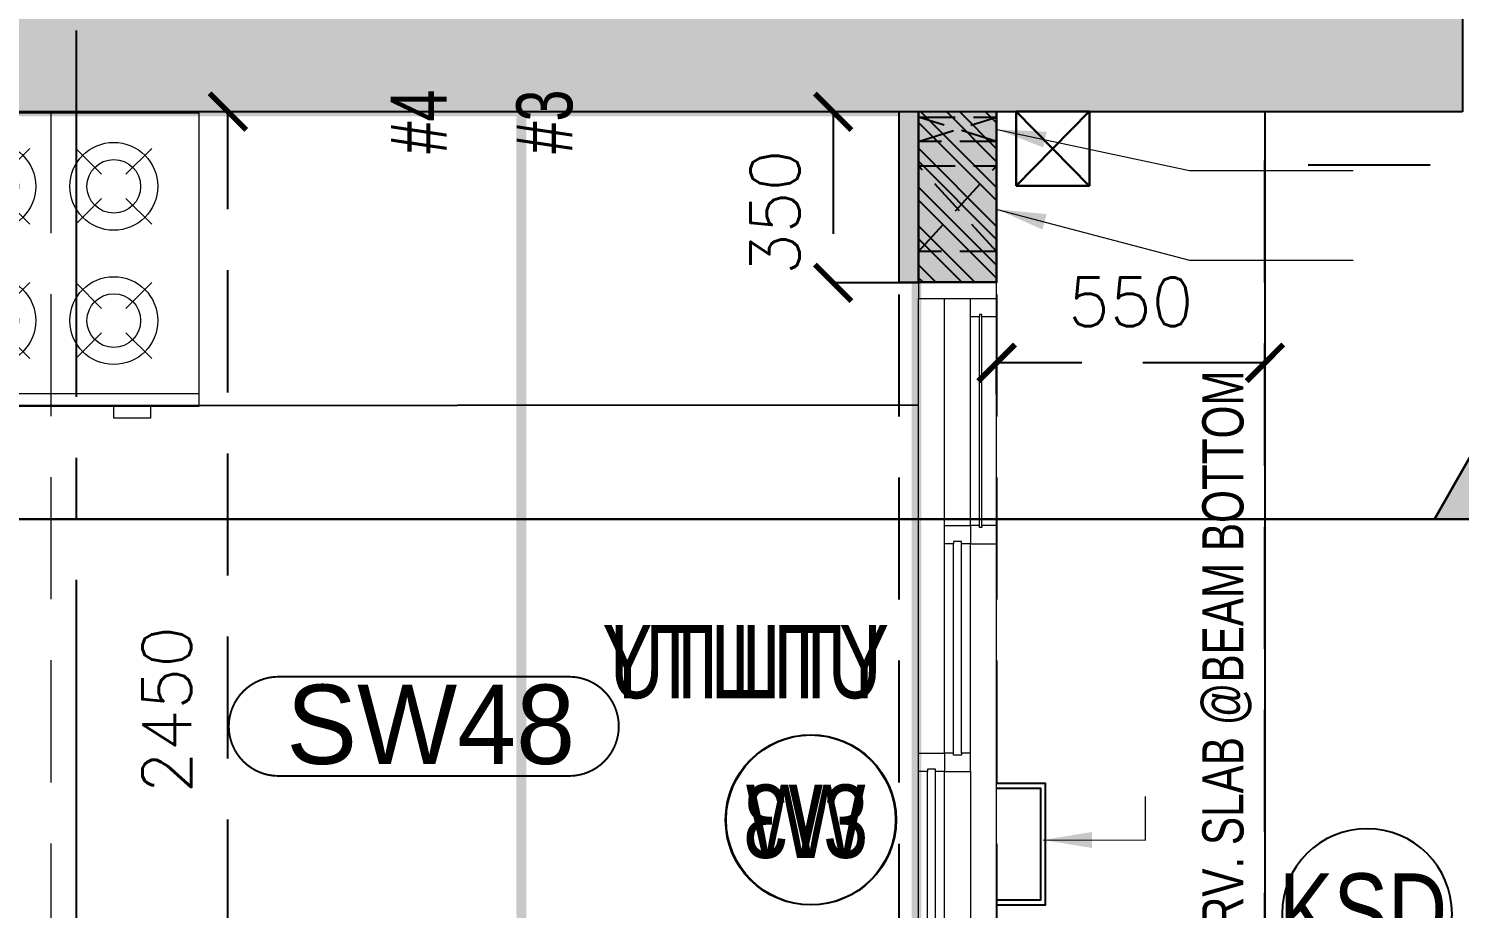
# Model space of a CAD drawing. Header units: millimetres. Extents: x 1135099 to 1230264, y -5736945 to -5695799.
# Drawn here: x 1209802 to 1212734, y -5720856 to -5719054 of the extents above; entities that cross this region are included whole.
import ezdxf
from ezdxf.enums import TextEntityAlignment as Align

# ---------------------------------------------------------------- set-up
doc = ezdxf.new("R2010")
doc.units = ezdxf.units.MM
doc.header["$LTSCALE"] = 1000
doc.header["$MEASUREMENT"] = 0
for name, pattern in [('2BHK-A - FRONT$1$AUDIT_D_120904163729-0', [0]), ('2BHK-A - FRONT$1$HIDDEN', [0.375, 0.25, -0.125]), ('AUDIT_D_120904163729-0', [0]), ('T8 - TYPICAL FLOOR CORE$0$HIDDEN', [0.375, 0.25, -0.125]), ('T8(T9 IS SIMILAR) - DIMENSION & TEXTING$0$HIDDEN', [0.375, 0.25, -0.125]), ('T8(T9 IS SIMILAR) - TYPICAL FLOOR ELEVATION$1$AUDIT_D_120904163729-0', [0]), ('T8(T9 IS SIMILAR) - TYPICAL FLOOR ELEVATION$1$HIDDEN', [0.375, 0.25, -0.125]), ('T8(T9 IS SIMILAR)$0$$0$HIDDEN', [0.375, 0.25, -0.125]), ('T8(T9 IS SIMILAR)$0$HIDDEN', [0.375, 0.25, -0.125]), ('T8_PROFILE SECTIONS$0$HIDDEN', [0.375, 0.25, -0.125]), ('T8_PROFILE SECTIONS$0$PHANTOM2', [1.25, 0.625, -0.125, 0.125, -0.125, 0.125, -0.125]), ('T8_REFUGE COLUMNS$0$CENTER2', [1.125, 0.75, -0.125, 0.125, -0.125])]:
    doc.linetypes.add(name, pattern=pattern)
doc.layers.get('0').update_dxf_attribs({"linetype": 'AUDIT_D_120904163729-0'})
for name, color, linetype in [('2BHK-A - FRONT$0$a-KIT FIX', 251, 'Continuous'), ('2BHK-A - FRONT$0$a-window-no', 125, 'Continuous'), ('2BHK-A - FRONT$1$A-HATCH -160', 251, '2BHK-A - FRONT$1$AUDIT_D_120904163729-0'), ('T8 - TYPICAL FLOOR CORE$0$A-DIMENSIONS', 2, 'T8 - TYPICAL FLOOR CORE$0$HIDDEN'), ('T8 - TYPICAL FLOOR CORE$0$A-SLAB SUNK-AC LEDGES', 251, 'T8 - TYPICAL FLOOR CORE$0$HIDDEN'), ('T8(T9 IS SIMILAR) - DIMENSION & TEXTING$0$A-DIMENSIONS', 2, 'T8(T9 IS SIMILAR) - DIMENSION & TEXTING$0$HIDDEN'), ('T8(T9 IS SIMILAR) - DIMENSION & TEXTING$1$a-window-no', 125, 'Continuous'), ('T8(T9 IS SIMILAR) - TYPICAL FLOOR ELEVATION$1$A-WALL-FEATURES', 6, 'T8(T9 IS SIMILAR) - TYPICAL FLOOR ELEVATION$1$AUDIT_D_120904163729-0'), ('T8(T9 IS SIMILAR)$0$S-BEAM', 20, 'T8(T9 IS SIMILAR)$0$$0$HIDDEN'), ('T8_PROFILE SECTIONS$0$A-PROFILE SECTIONS', 81, 'T8_PROFILE SECTIONS$0$PHANTOM2'), ('T8_REFUGE COLUMNS$0$A-CENTERLINE', 193, 'T8_REFUGE COLUMNS$0$CENTER2'), ('T8_REFUGE COLUMNS$0$A-SHEAR WALL THICKENING', 3, 'Continuous'), ('T8_REFUGE COLUMNS$1$A-RCC COLS', 3, 'Continuous'), ('T8_TYPICAL COLUMNS$0$A-RCC COLS', 3, 'Continuous'), ('T8_TYPICAL COLUMNS$0$A-SHEAR WALL THICKENING', 3, 'Continuous')]:
    doc.layers.add(name, color=color, linetype=linetype)
for name, color, linetype, lineweight in [('2BHK-A - FRONT$0$a-Text', 4, 'Continuous', 0), ('2BHK-A - FRONT$1$a-TOI-fixtures', 251, 'Continuous', 0), ('2BHK-A - FRONT$1$A-WALL- 160', 6, 'Continuous', 30), ('2BHK-A - FRONT$1$Window', 4, 'Continuous', 20), ('T8(T9 IS SIMILAR) - DIMENSION & TEXTING$0$T8 - TYPICAL FLOOR CORE$0$$1$a-Text', 4, 'Continuous', 0), ('T8(T9 IS SIMILAR) - DIMENSION & TEXTING$1$a-Text', 4, 'Continuous', 0), ('T8(T9 IS SIMILAR) - DIMENSION & TEXTING$1$R0-18-10-2014-T1-1st Podium Floor Plan$0$Text', 2, 'Continuous', 0), ('T8(T9 IS SIMILAR)$0$D&W', 8, 'Continuous', 25), ('T8(T9 IS SIMILAR)$0$SCPL BEAM', 191, 'T8(T9 IS SIMILAR)$0$$0$HIDDEN', 13), ('T8_REFUGE COLUMNS$0$A-COLUMN NO size reduce', 81, 'Continuous', 25)]:
    doc.layers.add(name, color=color, linetype=linetype, lineweight=lineweight)
doc.layers.add('A-RERA CARPET AREA', color=30, linetype='Continuous', plot=False)
doc.layers.add('T8_REFUGE COLUMNS$1$COL-HATCH', color=7, linetype='Continuous', lineweight=25, true_color=0xa3a3a3)
doc.styles.add('2BHK-A - FRONT$0$ARIAL ARROW', font='swisscl.ttf')
doc.styles.add('2BHK-A - FRONT$0$LODHA STANDERD', font='sanss___.ttf')
doc.styles.add('T8 - TYPICAL FLOOR CORE$0$Romans 1', font='romans.shx', dxfattribs={"height": 100})
doc.styles.add('T8(T9 IS SIMILAR) - DIMENSION & TEXTING$0$Romans 1', font='romans.shx', dxfattribs={"height": 100})
doc.styles.add('T8(T9 IS SIMILAR) - DIMENSION & TEXTING$0$T8 - TYPICAL FLOOR CORE$0$$1$ARIAL ARROW', font='swisscl.ttf')
doc.styles.add('T8(T9 IS SIMILAR) - DIMENSION & TEXTING$1$ARIAL ARROW', font='swisscl.ttf')
doc.styles.add('T8(T9 IS SIMILAR) - DIMENSION & TEXTING$1$LODHA STANDERD', font='sanss___.ttf')
doc.styles.add('T8(T9 IS SIMILAR) - DIMENSION & TEXTING$1$Tahoma', font='tahoma.ttf')
doc.styles.add('T8_REFUGE COLUMNS$0$STANDARD', font='GOTHIC.TTF')
doc.dimstyles.new('T8 - TYPICAL FLOOR CORE$0$ALPINE S', dxfattribs={"dimscale": 0, "dimtxt": 100, "dimasz": 75, "dimexe": 0, "dimexo": 0, "dimgap": 75, "dimtad": 1, "dimdec": 0, "dimzin": 0, "dimdsep": 46, "dimtxsty": 'T8 - TYPICAL FLOOR CORE$0$Romans 1', "dimblk": 'T8 - TYPICAL FLOOR CORE$0$_ArchTick', "dimcen": 0.09, "dimclrd": 256, "dimclre": 256, "dimclrt": 7, "dimadec": 0, "dimazin": 0, "dimtfac": 1, "dimtdec": 0, "dimtofl": 0, "dimtmove": 1, "dimatfit": 0, "dimldrblk": 'T8 - TYPICAL FLOOR CORE$0$_Open90', "dimfxl": 1, "dimtolj": 1, "dimtzin": 0, "dimarcsym": 0})
doc.dimstyles.new('T8(T9 IS SIMILAR) - DIMENSION & TEXTING$0$ALPINE S', dxfattribs={"dimscale": 0, "dimtxt": 100, "dimasz": 75, "dimexe": 0, "dimexo": 0, "dimgap": 75, "dimtad": 1, "dimdec": 0, "dimzin": 0, "dimdsep": 46, "dimtxsty": 'T8(T9 IS SIMILAR) - DIMENSION & TEXTING$0$Romans 1', "dimblk": 'T8(T9 IS SIMILAR) - DIMENSION & TEXTING$0$_ArchTick', "dimcen": 0.09, "dimclrd": 256, "dimclre": 256, "dimclrt": 7, "dimadec": 0, "dimazin": 0, "dimtfac": 1, "dimtdec": 0, "dimtofl": 0, "dimtmove": 1, "dimatfit": 0, "dimldrblk": 'T8(T9 IS SIMILAR) - DIMENSION & TEXTING$0$_Open90', "dimfxl": 1, "dimtolj": 1, "dimtzin": 0, "dimarcsym": 0})
doc.dimstyles.new('T8(T9 IS SIMILAR) - DIMENSION & TEXTING$1$SAMATA STD', dxfattribs={"dimtxt": 100, "dimasz": 50, "dimexe": 50, "dimexo": 50, "dimgap": 10, "dimtad": 0, "dimdec": 0, "dimrnd": 5, "dimzin": 0, "dimdsep": 46, "dimtxsty": 'T8(T9 IS SIMILAR) - DIMENSION & TEXTING$1$Tahoma', "dimblk": 'T8(T9 IS SIMILAR) - DIMENSION & TEXTING$1$_Origin2', "dimcen": -50, "dimdle": 50, "dimclrd": 7, "dimclre": 7, "dimclrt": 7, "dimadec": 0, "dimazin": 0, "dimtfac": 1, "dimtdec": 0, "dimtmove": 1, "dimatfit": 3, "dimfxl": 150, "dimtfill": 1, "dimtolj": 1, "dimtzin": 0, "dimlwd": -1, "dimlwe": -1, "dimarcsym": 0})

# ---------------------------------------------------------------- blocks, each defined once
blk = doc.blocks.new('T8(T9 IS SIMILAR) - DIMENSION & TEXTING$1$WINDOW TAG')
at = {"layer": 'T8(T9 IS SIMILAR) - DIMENSION & TEXTING$1$a-window-no'}
blk.add_circle((0, 0), 174.1, dxfattribs=at)
at = {"layer": 'T8(T9 IS SIMILAR) - DIMENSION & TEXTING$1$a-window-no', "style": 'T8(T9 IS SIMILAR) - DIMENSION & TEXTING$1$LODHA STANDERD'}
blk.add_attdef('WINDOW', text='', height=150, dxfattribs=at).set_placement((11.3, 2.8), align=Align.MIDDLE_CENTER)
blk = doc.blocks.new('T8(T9 IS SIMILAR) - DIMENSION & TEXTING$0$_ArchTick')
at = {"color": 0, "linetype": 'ByBlock', "const_width": 0.15}
blk.add_lwpolyline([(-0.5, -0.5), (0.5, 0.5)], dxfattribs=at)
blk = doc.blocks.new('*D592')
at = {"layer": 'T8(T9 IS SIMILAR) - DIMENSION & TEXTING$0$A-DIMENSIONS', "linetype": 'T8(T9 IS SIMILAR) - DIMENSION & TEXTING$0$HIDDEN', "lineweight": -2, "transparency": 16777216}
for p, q in [((1211627.3, -5719224.9), (1211451, -5719224.9)), ((1211627.3, -5719575.2), (1211451, -5719575.2))]:
    blk.add_line(p, q, dxfattribs=at)
at = {"layer": 'T8(T9 IS SIMILAR) - DIMENSION & TEXTING$0$A-DIMENSIONS', "lineweight": -2, "transparency": 16777216}
blk.add_line((1211451, -5719224.9), (1211451, -5719575.2), dxfattribs=at)
at = {"layer": 'T8(T9 IS SIMILAR) - DIMENSION & TEXTING$0$A-DIMENSIONS', "linetype": 'ByBlock', "lineweight": -2, "transparency": 16777216, "xscale": 75, "yscale": 75, "zscale": 75}
for p, rotation in [((1211451, -5719224.9), 90), ((1211451, -5719575.2), 270)]:
    blk.add_blockref('T8(T9 IS SIMILAR) - DIMENSION & TEXTING$0$_ArchTick', p, dxfattribs=dict(at, rotation=rotation))
at = {"layer": 'T8(T9 IS SIMILAR) - DIMENSION & TEXTING$0$A-DIMENSIONS', "color": 7, "linetype": 'ByBlock', "transparency": 16777216, "insert": (1211331.8, -5719430.9), "char_height": 100, "attachment_point": 5, "rotation": 90, "style": 'T8(T9 IS SIMILAR) - DIMENSION & TEXTING$0$Romans 1'}
blk.add_mtext('\\A1;350', dxfattribs=at)
blk = doc.blocks.new('T8(T9 IS SIMILAR) - DIMENSION & TEXTING$0$_Open90')
at = {"color": 0, "linetype": 'ByBlock', "lineweight": -2}
for p, q in [((-0.5, 0.5), (0, 0)), ((0, 0), (-1, 0)), ((0, 0), (-0.5, -0.5))]:
    blk.add_line(p, q, dxfattribs=at)
blk = doc.blocks.new('*D593')
at = {"layer": 'T8(T9 IS SIMILAR) - DIMENSION & TEXTING$0$A-DIMENSIONS', "linetype": 'T8(T9 IS SIMILAR) - DIMENSION & TEXTING$0$HIDDEN', "lineweight": -2, "transparency": 16777216}
for p, q in [((1210145.7, -5719224.4), (1210210.6, -5719224.4)), ((1210145.7, -5721674.4), (1210210.6, -5721674.4))]:
    blk.add_line(p, q, dxfattribs=at)
at = {"layer": 'T8(T9 IS SIMILAR) - DIMENSION & TEXTING$0$A-DIMENSIONS', "lineweight": -2, "transparency": 16777216}
blk.add_line((1210210.6, -5721674.4), (1210210.6, -5719224.4), dxfattribs=at)
at = {"layer": 'T8(T9 IS SIMILAR) - DIMENSION & TEXTING$0$A-DIMENSIONS', "linetype": 'ByBlock', "lineweight": -2, "transparency": 16777216, "xscale": 75, "yscale": 75, "zscale": 75}
for p, rotation in [((1210210.6, -5719224.4), 90), ((1210210.6, -5721674.4), 270)]:
    blk.add_blockref('T8(T9 IS SIMILAR) - DIMENSION & TEXTING$0$_ArchTick', p, dxfattribs=dict(at, rotation=rotation))
at = {"layer": 'T8(T9 IS SIMILAR) - DIMENSION & TEXTING$0$A-DIMENSIONS', "color": 7, "linetype": 'ByBlock', "transparency": 16777216, "insert": (1210085.6, -5720449.4), "char_height": 100, "attachment_point": 5, "rotation": 90, "style": 'T8(T9 IS SIMILAR) - DIMENSION & TEXTING$0$Romans 1'}
blk.add_mtext('\\A1;2450', dxfattribs=at)
blk = doc.blocks.new('T8(T9 IS SIMILAR) - DIMENSION & TEXTING$1$_Origin2')
at = {"color": 0, "linetype": 'ByBlock', "lineweight": -2}
blk.add_line((-0.5, 0), (-1, 0), dxfattribs=at)
for radius in [0.5, 0.25]:
    blk.add_circle((0, 0), radius, dxfattribs=at)
blk = doc.blocks.new('T8_REFUGE COLUMNS$0$A$C277F3394')
at = {"layer": 'T8_REFUGE COLUMNS$0$A-SHEAR WALL THICKENING', "linetype": 'ByBlock', "true_color": 0xa3a3a3}
h = blk.add_hatch(color=253, dxfattribs=at)
h.dxf.hatch_style = 1
h.paths.add_polyline_path([(6495, 0.2), (6695, 0.2), (6695, -349.8), (6495, -349.8)])
at = {"layer": 'T8_REFUGE COLUMNS$0$A-SHEAR WALL THICKENING', "linetype": 'ByBlock'}
blk.add_lwpolyline([(6495, 0.2), (6695, 0.2), (6695, -349.8), (6495, -349.8)], close=True, dxfattribs=at)
blk = doc.blocks.new('T8_REFUGE COLUMNS$0$A$C46A13422')
at = {"layer": 'T8_REFUGE COLUMNS$0$A-SHEAR WALL THICKENING', "linetype": 'ByBlock'}
blk.add_blockref('T8_REFUGE COLUMNS$0$A$C277F3394', (-5609.8, -7500), dxfattribs=at)
blk = doc.blocks.new('T8_REFUGE COLUMNS')
at = {"layer": 'T8_REFUGE COLUMNS$1$COL-HATCH', "linetype": 'ByBlock'}
h = blk.add_hatch(color=256, dxfattribs=at)
h.dxf.hatch_style = 1
h.paths.add_polyline_path([(1212742.1, -5719224.9), (1207452.1, -5719224.9), (1207452.1, -5718974.9), (1212742.1, -5718974.9)])
at = {"layer": 'T8_REFUGE COLUMNS$0$A-CENTERLINE'}
blk.add_line((1209902.1, -5728808.5), (1209902.1, -5698573.6), dxfattribs=at)
at = {"layer": 'T8_REFUGE COLUMNS$0$A-COLUMN NO size reduce', "linetype": 'ByBlock', "const_width": 3.9}
blk.add_lwpolyline([(1210315.6, -5720585.3, -1), (1210315.6, -5720382.1), (1210911.5, -5720382.1, -1), (1210911.5, -5720585.3)], format="xyb", close=True, dxfattribs=at)
at = {"layer": 'T8_REFUGE COLUMNS$1$A-RCC COLS', "linetype": 'ByBlock'}
blk.add_lwpolyline([(1212742.1, -5719224.9), (1207452.1, -5719224.9), (1207452.1, -5718974.9), (1212742.1, -5718974.9)], close=True, dxfattribs=at)
blk.add_blockref('T8_REFUGE COLUMNS$0$A$C46A13422', (1210702.1, -5711724.9), dxfattribs=at)
at = {"layer": 'T8_REFUGE COLUMNS$0$A-COLUMN NO size reduce', "linetype": 'ByBlock', "insert": (1210331.9, -5720398.3), "char_height": 162.5, "attachment_point": 1, "style": 'T8_REFUGE COLUMNS$0$STANDARD'}
blk.add_mtext_dynamic_manual_height_columns('SW48', width=444.685, gutter_width=500, heights=[0], dxfattribs=at)
blk = doc.blocks.new('T8_TYPICAL COLUMNS$0$A$C277F3394')
at = {"layer": 'T8_TYPICAL COLUMNS$0$A-SHEAR WALL THICKENING', "linetype": 'ByBlock'}
h = blk.add_hatch(color=31, dxfattribs=at)
h.dxf.hatch_style = 1
h.paths.add_polyline_path([(6495, 0.2), (6695, 0.2), (6695, -349.8), (6495, -349.8)])
blk.add_lwpolyline([(6495, 0.2), (6695, 0.2), (6695, -349.8), (6495, -349.8)], close=True, dxfattribs=at)
blk = doc.blocks.new('T8_TYPICAL COLUMNS$0$A$C46A13422')
at = {"layer": 'T8_TYPICAL COLUMNS$0$A-SHEAR WALL THICKENING', "linetype": 'ByBlock'}
blk.add_blockref('T8_TYPICAL COLUMNS$0$A$C277F3394', (-5609.8, -7500), dxfattribs=at)
blk = doc.blocks.new('T8_TYPICAL COLUMNS')
at = {"layer": 'T8_TYPICAL COLUMNS$0$A-RCC COLS', "linetype": 'ByBlock'}
for name, p in [('T8_REFUGE COLUMNS', (0, 0)), ('T8_TYPICAL COLUMNS$0$A$C46A13422', (1210702.1, -5711724.9))]:
    blk.add_blockref(name, p, dxfattribs=at)
blk = doc.blocks.new('2BHK-A - FRONT$0$1500')
at = {"layer": '2BHK-A - FRONT$1$Window', "color": 1, "lineweight": 13}
for p, q in [((1150276.5, -5694418.8), (1148842.5, -5694418.8)), ((1149307.5, -5694418.8), (1148880, -5694418.8)), ((1149307.5, -5694472.1), (1148880, -5694472.1)), ((1149773.7, -5694472.1), (1149345, -5694472.1)), ((1149811.2, -5694472.1), (1150276.5, -5694472.1)), ((1149307.5, -5694525.5), (1148842.5, -5694525.5)), ((1149773.7, -5694525.5), (1149345, -5694525.5)), ((1150239, -5694525.5), (1149811.2, -5694525.5)), ((1149773.7, -5694578.8), (1148842.5, -5694578.8)), ((1150239, -5694578.8), (1149811.2, -5694578.8))]:
    blk.add_line(p, q, dxfattribs=at)
at = {"layer": '2BHK-A - FRONT$1$Window', "color": 5, "lineweight": 13}
for p, q in [((1149307.5, -5694449.1), (1148880, -5694449.1)), ((1149307.5, -5694453.6), (1148880, -5694453.6)), ((1149773.7, -5694490.7), (1149345, -5694490.7)), ((1149773.7, -5694506.9), (1149345, -5694506.9)), ((1150239, -5694544.1), (1149811.2, -5694544.1)), ((1150239, -5694560.2), (1149811.2, -5694560.2))]:
    blk.add_line(p, q, dxfattribs=at)
at = {"layer": '2BHK-A - FRONT$1$Window', "color": 4, "lineweight": 13}
for points in [[(1148842.5, -5694418.8), (1148809.5, -5694418.8), (1148809.5, -5694578.8), (1148842.5, -5694578.8)], [(1148880, -5694453.6), (1148880, -5694472.1), (1148842.5, -5694472.1), (1148842.5, -5694418.8), (1148880, -5694418.8), (1148880, -5694449.1), (1148875.5, -5694449.1), (1148875.5, -5694453.6)], [(1149307.5, -5694453.6), (1149307.5, -5694472.1), (1149345, -5694472.1), (1149345, -5694418.8), (1149307.5, -5694418.8), (1149307.5, -5694449.1), (1149312, -5694449.1), (1149312, -5694453.6)], [(1150309.5, -5694418.8), (1150276.5, -5694418.8), (1150276.5, -5694578.8), (1150309.5, -5694578.8)], [(1149345, -5694506.9), (1149345, -5694525.5), (1149307.5, -5694525.5), (1149307.5, -5694472.1), (1149345, -5694472.1), (1149345, -5694490.7), (1149340.5, -5694490.7), (1149340.5, -5694506.9)], [(1149773.7, -5694506.9), (1149773.7, -5694525.5), (1149811.2, -5694525.5), (1149811.2, -5694472.1), (1149773.7, -5694472.1), (1149773.7, -5694490.7), (1149778.2, -5694490.7), (1149778.2, -5694506.9)], [(1149811.2, -5694560.2), (1149811.2, -5694578.8), (1149773.7, -5694578.8), (1149773.7, -5694525.5), (1149811.2, -5694525.5), (1149811.2, -5694544.1), (1149806.7, -5694544.1), (1149806.7, -5694560.2)], [(1150239, -5694560.2), (1150239, -5694578.8), (1150276.5, -5694578.8), (1150276.5, -5694525.5), (1150239, -5694525.5), (1150239, -5694544.1), (1150243.5, -5694544.1), (1150243.5, -5694560.2)]]:
    blk.add_lwpolyline(points, close=True, dxfattribs=at)
blk = doc.blocks.new('2BHK-A - FRONT$0$RANGE-flat-1')
at = {"layer": '2BHK-A - FRONT$1$a-TOI-fixtures'}
for p, q in [((-575, -600), (-575, 0)), ((-600, -100), (-625, -100)), ((-625, -100), (-625, -175)), ((-450, -150), (-502.8, -97.2)), ((-400, -150), (-347.2, -97.2)), ((-175, -150), (-227.8, -97.2)), ((-125, -150), (-72.2, -97.2)), ((-625, -175), (-600, -175)), ((-450, -200), (-502.8, -252.8)), ((-400, -200), (-347.2, -252.8)), ((-175, -200), (-227.8, -252.8)), ((-125, -200), (-72.2, -252.8)), ((-450, -400), (-502.8, -347.2)), ((-400, -400), (-347.2, -347.2)), ((-175, -400), (-227.8, -347.2)), ((-125, -400), (-72.2, -347.2)), ((-625, -425), (-600, -425)), ((-625, -500), (-625, -425)), ((-450, -450), (-502.8, -502.8)), ((-400, -450), (-347.2, -502.8)), ((-175, -450), (-227.8, -502.8)), ((-125, -450), (-72.2, -502.8)), ((-600, -500), (-625, -500))]:
    blk.add_line(p, q, dxfattribs=at)
blk.add_lwpolyline([(-600, -600), (0, -600), (0, 0), (-600, 0)], close=True, dxfattribs=at)
for centre, radius in [((-425, -175), 90), ((-150, -175), 90), ((-425, -175), 55), ((-150, -175), 55), ((-425, -425), 90), ((-150, -425), 90), ((-425, -425), 55), ((-150, -425), 55)]:
    blk.add_circle(centre, radius, dxfattribs=at)
blk = doc.blocks.new('2BHK-A - FRONT$0$WINDOW TAG')
at = {"layer": '2BHK-A - FRONT$0$a-window-no'}
blk.add_circle((0, 0), 174.1, dxfattribs=at)
at = {"layer": '2BHK-A - FRONT$0$a-window-no', "style": '2BHK-A - FRONT$0$LODHA STANDERD'}
blk.add_attdef('WINDOW', text='', height=150, dxfattribs=at).set_placement((11.3, 2.8), align=Align.MIDDLE_CENTER)
blk = doc.blocks.new('2BHK-A - FRONT')
at = {"layer": '2BHK-A - FRONT$1$A-HATCH -160', "linetype": 'ByBlock'}
h = blk.add_hatch(dxfattribs=at)
h.set_pattern_fill('ANSI32', color=256, scale=150)
h.set_pattern_definition([(45, (0, -0.55), (-39.77475644, 39.77475644), []), (45, (26.517, -0.55), (-39.77475644, 39.77475644), [])])
h.paths.add_polyline_path([(1145269.9, -5728524.2), (1145269.9, -5728684.2), (1144639.8, -5728684.2), (1144639.8, -5726829.5), (1144799.8, -5726829.5), (1144799.8, -5728524.2)])
h.paths.add_polyline_path([(1148934.5, -5727449.8), (1148934.5, -5727609.8), (1147999.5, -5727609.8), (1147999.5, -5727009.5), (1148159.5, -5727009.5), (1148159.5, -5727449.8)])
h.paths.add_polyline_path([(1147999.5, -5728684.2), (1147999.5, -5728524.2), (1147369.9, -5728524.2), (1147369.9, -5728684.2)])
edge = h.paths.add_edge_path()
edge.add_line((1151334.5, -5727449.8), (1151779.5, -5727449.8))
edge.add_line((1151779.5, -5727449.8), (1151779.5, -5727609.8))
edge.add_line((1151704.5, -5727609.8), (1151334.5, -5727609.8))
edge.add_line((1151334.5, -5727609.8), (1151334.5, -5727449.8))
h.paths.add_polyline_path([(1146264.5, -5719573.8), (1146424.5, -5719573.8), (1146424.5, -5719224.6), (1146264.5, -5719224.6)])
h.paths.add_polyline_path([(1145549.4, -5721834.4), (1145788.9, -5721834.4), (1145790, -5721674.6), (1145549.4, -5721674.6)])
h.paths.add_polyline_path([(1145949.5, -5721924.2), (1145949.5, -5722524.6), (1145789.5, -5722524.6), (1145789.5, -5721924.2)])
h.paths.add_polyline_path([(1144599.5, -5721924.6), (1144759.5, -5721924.6), (1144762, -5722524.6), (1144602, -5722524.6)])
h.paths.add_polyline_path([(1144599.5, -5723474.6), (1144599.5, -5723174.6), (1144759.5, -5723174.6), (1144759.5, -5723314.6), (1145789.5, -5723314.6), (1145789.5, -5723174.6), (1145949.5, -5723174.6), (1145949.5, -5723474.2)])
at = {"linetype": '2BHK-A - FRONT$1$HIDDEN', "ltscale": 0.3}
for p, q in [((1146264.7, -5719285.5), (1146424.5, -5719235.5)), ((1146424.5, -5719285.5), (1146264.7, -5719235.5)), ((1146264.6, -5719510.5), (1146424.5, -5719335.5, 0.6)), ((1146424.5, -5719510.5, 0.6), (1146264.7, -5719335.5))]:
    blk.add_line(p, q, dxfattribs=at)
for points in [[(1146424.5, -5719235.5), (1146264.7, -5719235.5), (1146264.7, -5719285.5), (1146424.5, -5719285.5)], [(1146424.5, -5719335.5), (1146264.7, -5719335.5), (1146264.7, -5719510.5), (1146424.5, -5719510.5)]]:
    blk.add_lwpolyline(points, close=True, dxfattribs=at)
at = {"linetype": 'ByBlock'}
for points in [[(1146264.7, -5720599.6), (1146164.7, -5720599.6), (1146164.7, -5720849.6), (1146264.7, -5720849.6)], [(1146264.7, -5720609.6), (1146174.7, -5720609.6), (1146174.7, -5720839.6), (1146264.7, -5720839.6)]]:
    blk.add_lwpolyline(points, dxfattribs=at)
at = {"layer": '2BHK-A - FRONT$0$a-KIT FIX', "color": 1}
blk.add_line((1146424.5, -5719825.8), (1149449.5, -5719827), dxfattribs=at)
at = {"layer": '2BHK-A - FRONT$1$A-WALL- 160', "color": 5, "ltscale": 0.3}
for p, q in [((1146074.8, -5719224.2), (1146224.3, -5719376, 0.6)), ((1146224.3, -5719224.2), (1146074.8, -5719376, 0.6))]:
    blk.add_line(p, q, dxfattribs=at)
at = {"layer": '2BHK-A - FRONT$1$A-WALL- 160', "linetype": 'ByBlock'}
for p, q in [((1146264.5, -5719573.8), (1146264.5, -5719224.6)), ((1146424.5, -5719573.8), (1146424.5, -5719224.6)), ((1146264.5, -5719573.8), (1146424.5, -5719573.8))]:
    blk.add_line(p, q, dxfattribs=at)
at = {"layer": '2BHK-A - FRONT$1$A-WALL- 160', "color": 5, "ltscale": 0.3}
blk.add_lwpolyline([(1146224.3, -5719376), (1146224.3, -5719224), (1146074.3, -5719224), (1146074.3, -5719376)], close=True, dxfattribs=at)
at = {"layer": '2BHK-A - FRONT$0$a-KIT FIX', "extrusion": (0, 0, -1), "zscale": -1, "rotation": 90}
blk.add_blockref('2BHK-A - FRONT$0$RANGE-flat-1', (-1148498.5, -5719227.3), dxfattribs=at)
at = {"layer": '2BHK-A - FRONT$0$a-window-no'}
ref = blk.add_blockref('2BHK-A - FRONT$0$WINDOW TAG', (1146645.8, -5720675), dxfattribs=dict(at, xscale=-1, rotation=180))
ref.add_attrib('WINDOW', 'W3', dxfattribs={"height": 150, "style": '2BHK-A - FRONT$0$LODHA STANDERD', "width": 0.8}).set_placement((1146658.5, -5720677.8), align=Align.MIDDLE_CENTER)
at = {"layer": '2BHK-A - FRONT$1$A-WALL- 160', "linetype": 'ByBlock', "xscale": -1, "rotation": 90}
blk.add_blockref('2BHK-A - FRONT$0$1500', (-4548154.3, -4570764.3), dxfattribs=at)
at = {"layer": '2BHK-A - FRONT$0$a-Text', "style": '2BHK-A - FRONT$0$ARIAL ARROW'}
blk.add_text('UTILITY', height=150, dxfattribs=at).set_placement((1146500.1, -5720425.8))
blk = doc.blocks.new('T8(T9 IS SIMILAR) - TYPICAL FLOOR ELEVATION')
at = {"layer": 'T8(T9 IS SIMILAR) - TYPICAL FLOOR ELEVATION$1$A-WALL-FEATURES', "color": 8, "linetype": 'T8(T9 IS SIMILAR) - TYPICAL FLOOR ELEVATION$1$HIDDEN'}
blk.add_lwpolyline([(1215612, -5718548.9), (1214175.7, -5718548.9), (1214175.7, -5719334), (1212337.1, -5719334)], dxfattribs=at)
blk = doc.blocks.new('T8 - TYPICAL FLOOR CORE$0$_ArchTick')
at = {"color": 0, "linetype": 'ByBlock', "const_width": 0.15}
blk.add_lwpolyline([(-0.5, -0.5), (0.5, 0.5)], dxfattribs=at)
blk = doc.blocks.new('*D843')
at = {"layer": 'T8 - TYPICAL FLOOR CORE$0$A-DIMENSIONS', "linetype": 'T8 - TYPICAL FLOOR CORE$0$HIDDEN', "lineweight": -2, "transparency": 16777216}
for p, q in [((1211787.3, -5719803.1), (1211787.3, -5719739.2)), ((1212337.1, -5719803.9), (1212337.1, -5719739.2))]:
    blk.add_line(p, q, dxfattribs=at)
at = {"layer": 'T8 - TYPICAL FLOOR CORE$0$A-DIMENSIONS', "lineweight": -2, "transparency": 16777216}
blk.add_line((1212337.1, -5719739.2), (1211787.3, -5719739.2), dxfattribs=at)
at = {"layer": 'T8 - TYPICAL FLOOR CORE$0$A-DIMENSIONS', "linetype": 'ByBlock', "lineweight": -2, "transparency": 16777216, "xscale": 75, "yscale": 75, "zscale": 75, "rotation": 180}
blk.add_blockref('T8 - TYPICAL FLOOR CORE$0$_ArchTick', (1211787.3, -5719739.2), dxfattribs=at)
at = {"layer": 'T8 - TYPICAL FLOOR CORE$0$A-DIMENSIONS', "linetype": 'ByBlock', "lineweight": -2, "transparency": 16777216, "xscale": 75, "yscale": 75, "zscale": 75}
blk.add_blockref('T8 - TYPICAL FLOOR CORE$0$_ArchTick', (1212337.1, -5719739.2), dxfattribs=at)
at = {"layer": 'T8 - TYPICAL FLOOR CORE$0$A-DIMENSIONS', "color": 7, "linetype": 'ByBlock', "transparency": 16777216, "insert": (1212062.2, -5719614.2), "char_height": 100, "attachment_point": 5, "style": 'T8 - TYPICAL FLOOR CORE$0$Romans 1'}
blk.add_mtext('\\A1;550', dxfattribs=at)
blk = doc.blocks.new('T8 - TYPICAL FLOOR CORE$0$_Open90')
at = {"color": 0, "linetype": 'ByBlock', "lineweight": -2}
for p, q in [((-0.5, 0.5), (0, 0)), ((0, 0), (-1, 0)), ((0, 0), (-0.5, -0.5))]:
    blk.add_line(p, q, dxfattribs=at)
blk = doc.blocks.new('T8_PROFILE SECTIONS$0$MH')
at = {"layer": 'T8_PROFILE SECTIONS$0$A-PROFILE SECTIONS', "linetype": 'T8_PROFILE SECTIONS$0$HIDDEN', "ltscale": 2}
h = blk.add_hatch(color=256, dxfattribs=at)
h.dxf.hatch_style = 1
h.paths.add_polyline_path([(1140339.1, -5697424.8), (1140519.9, -5697528.1), (1140339.1, -5697631.3)])
at = {"layer": 'T8_PROFILE SECTIONS$0$A-PROFILE SECTIONS', "linetype": 'T8_PROFILE SECTIONS$0$HIDDEN', "ltscale": 2, "const_width": 5}
blk.add_lwpolyline([(1140339.1, -5697424.8), (1140339.1, -5697424.8), (1140519.9, -5697528.1), (1140339.1, -5697631.3)], close=True, dxfattribs=at)
blk.add_lwpolyline([(1140339.1, -5697424.8), (1140339.1, -5700565.7)], dxfattribs=at)
blk = doc.blocks.new('PROFILE SECTION LINE T9')
at = {"layer": 'T8_PROFILE SECTIONS$0$A-PROFILE SECTIONS', "linetype": 'ByBlock', "xscale": -1, "rotation": 270}
blk.add_blockref('T8_PROFILE SECTIONS$0$MH', (5724597.5, -1148782.9, 0), dxfattribs=at)
blk = doc.blocks.new('T8(T9 IS SIMILAR) - DIMENSION & TEXTING')
at = {"layer": 'T8(T9 IS SIMILAR) - DIMENSION & TEXTING$1$a-window-no'}
ref = blk.add_blockref('T8(T9 IS SIMILAR) - DIMENSION & TEXTING$1$WINDOW TAG', (1211405.9, -5720675.1), dxfattribs=dict(at, rotation=180))
ref.add_attrib('WINDOW', 'W3', dxfattribs={"height": 150, "style": 'T8(T9 IS SIMILAR) - DIMENSION & TEXTING$1$LODHA STANDERD', "width": 0.8}).set_placement((1211397.6, -5720677.9), align=Align.MIDDLE_CENTER)
ref = blk.add_blockref('T8(T9 IS SIMILAR) - DIMENSION & TEXTING$1$WINDOW TAG', (1212544.9, -5720867.2), dxfattribs=dict(at, xscale=-1))
ref.add_attrib('WINDOW', 'KSD', dxfattribs={"height": 150, "style": 'T8(T9 IS SIMILAR) - DIMENSION & TEXTING$1$LODHA STANDERD', "width": 0.8}).set_placement((1212536.6, -5720859.7), align=Align.MIDDLE_CENTER)
at = {"layer": 'T8(T9 IS SIMILAR) - DIMENSION & TEXTING$0$T8 - TYPICAL FLOOR CORE$0$$1$a-Text', "style": 'T8(T9 IS SIMILAR) - DIMENSION & TEXTING$0$T8 - TYPICAL FLOOR CORE$0$$1$ARIAL ARROW'}
blk.add_text('SERV. SLAB @BEAM BOTTOM', height=84.375, rotation=90, dxfattribs=at).set_placement((1212291.7, -5721010.2, 0))
at = {"layer": 'T8(T9 IS SIMILAR) - DIMENSION & TEXTING$1$a-Text', "style": 'T8(T9 IS SIMILAR) - DIMENSION & TEXTING$1$ARIAL ARROW'}
blk.add_text('UTILITY', height=150, dxfattribs=at).set_placement((1210993.2, -5720426))
at = {"layer": 'T8(T9 IS SIMILAR) - DIMENSION & TEXTING$1$R0-18-10-2014-T1-1st Podium Floor Plan$0$Text', "char_height": 114.75, "width": 1677.422, "attachment_point": 9, "rotation": 90, "style": 'T8(T9 IS SIMILAR) - DIMENSION & TEXTING$1$ARIAL ARROW'}
for s, insert in [('#4', (1210659.1, -5719179.3, 0)), ('#3', (1210918.1, -5719179.3, 0))]:
    blk.add_mtext(s, dxfattribs=dict(at, insert=insert))
at = {"layer": 'T8(T9 IS SIMILAR) - DIMENSION & TEXTING$0$A-DIMENSIONS', "linetype": 'ByBlock'}
dim = blk.add_linear_dim(base=(1210210.6, -5719224.4), p1=(1210145.7, -5721674.4), p2=(1210145.7, -5719224.4), angle=90, dimstyle='T8(T9 IS SIMILAR) - DIMENSION & TEXTING$0$ALPINE S', override={"dimscale": 1, "dimfxl": 5, "dimarcsym": 1}, dxfattribs=at)
dim.commit()
dim.dimension.update_dxf_attribs({"geometry": '*D593', "text_midpoint": (1210085.6, -5720449.4)})
dim = blk.add_linear_dim(base=(1211451, -5719575.2), p1=(1211627.3, -5719224.9), p2=(1211627.3, -5719575.2), angle=90, dimstyle='T8(T9 IS SIMILAR) - DIMENSION & TEXTING$0$ALPINE S', override={"dimscale": 1, "dimfxl": 5, "dimarcsym": 1}, dxfattribs=at)
dim.commit()
dim.dimension.update_dxf_attribs({"geometry": '*D592', "text_midpoint": (1211456.8, -5719430.9), "dimtype": 128})
at = {"layer": 'T8(T9 IS SIMILAR) - DIMENSION & TEXTING$1$R0-18-10-2014-T1-1st Podium Floor Plan$0$Text'}
for points in [[(1211787.1, -5719260.9), (1212181.2, -5719345.1), (1212516.3, -5719345.1)], [(1211787.3, -5719424.6), (1212181.2, -5719528.7), (1212516.3, -5719528.7)], [(1211881.2, -5720716.2), (1212090.9, -5720716.3), (1212091, -5720627.1)]]:
    blk.add_leader(points, dimstyle='T8(T9 IS SIMILAR) - DIMENSION & TEXTING$1$SAMATA STD', override={"dimscale": 1, "dimasz": 100, "dimclrd": 2, "dimfxlon": 1, "dimarcsym": 1}, dxfattribs=at)
blk = doc.blocks.new('T8 - TYPICAL FLOOR CORE')
at = {"layer": 'T8 - TYPICAL FLOOR CORE$0$A-SLAB SUNK-AC LEDGES', "linetype": 'ByBlock'}
blk.add_line((1212337.1, -5719224.9), (1212337.1, -5721074.9), dxfattribs=at)
at = {"layer": 'T8 - TYPICAL FLOOR CORE$0$A-DIMENSIONS', "linetype": 'ByBlock'}
dim = blk.add_linear_dim(base=(1211787.3, -5719739.2), p1=(1212337.1, -5719803.9), p2=(1211787.3, -5719803.1), dimstyle='T8 - TYPICAL FLOOR CORE$0$ALPINE S', override={"dimscale": 1, "dimfxl": 5, "dimarcsym": 1}, dxfattribs=at)
dim.commit()
dim.dimension.update_dxf_attribs({"geometry": '*D843', "text_midpoint": (1212062.2, -5719614.2)})
blk = doc.blocks.new('T8(T9 IS SIMILAR)')
at = {"layer": 'T8(T9 IS SIMILAR)$0$D&W', "linetype": 'ByBlock', "xscale": -1}
blk.add_blockref('2BHK-A - FRONT', (2358051.8, -0.4), dxfattribs=at)
at = {"layer": 'T8(T9 IS SIMILAR)$0$D&W', "linetype": 'ByBlock'}
blk.add_blockref('T8(T9 IS SIMILAR) - TYPICAL FLOOR ELEVATION', (0, 0), dxfattribs=at)
blk.add_blockref('T8 - TYPICAL FLOOR CORE', (0, 0), dxfattribs=at)
at = {"layer": 'T8(T9 IS SIMILAR)$0$S-BEAM'}
for p, q in [((1211586.8, -5719224), (1211586.9, -5721674.1, -0.7)), ((1211786.8, -5719224), (1211786.9, -5721674.1, -0.7)), ((1212337.1, -5721074.9), (1212336.8, -5719224.9))]:
    blk.add_line(p, q, dxfattribs=at)
at = {"layer": 'T8(T9 IS SIMILAR)$0$SCPL BEAM', "linetype": 'T8(T9 IS SIMILAR)$0$HIDDEN'}
blk.add_line((1209849, -5719223.4, 2.9), (1209849.1, -5721673.5, 2.2), dxfattribs=at)
at = {"layer": 'T8(T9 IS SIMILAR)$0$D&W', "linetype": 'ByBlock'}
blk.add_blockref('T8_TYPICAL COLUMNS', (0, 0), dxfattribs=at)

msp = doc.modelspace()

# ---------------------------------------------------------------- linework, layer by layer
at = {"layer": 'A-RERA CARPET AREA', "const_width": 20, "elevation": 0.4}
msp.add_lwpolyline([(1207846.9, -5723373.8), (1207846.9, -5724473.8), (1210047.2, -5724473.7), (1210046.7, -5728522.5), (1213246.8, -5728523.1), (1213246.8, -5727424.2), (1216797.4, -5727424.2), (1216797.3, -5723474.1), (1215897.3, -5723474.3), (1215897.2, -5721923.9), (1213446.8, -5721923.9), (1213446.8, -5723474), (1212097.1, -5723474), (1212097.1, -5721923.8), (1211626.9, -5721923.8), (1211626.9, -5721674.5), (1210812.2, -5721674.5), (1210811.9, -5719224.1), (1208006.4, -5719224.5), (1208007, -5723373.8)], close=True, dxfattribs=at)
at = {"layer": 'A-RERA CARPET AREA', "const_width": 20}
msp.add_lwpolyline([(1211621.8, -5719224), (1210812.2, -5719224), (1210812.2, -5721674.5), (1211621.8, -5721674.5)], close=True, dxfattribs=at)

# ---------------------------------------------------------------- next in the draw order: block references
at = {"linetype": 'ByBlock'}
msp.add_blockref('T8(T9 IS SIMILAR)', (-1.4, 0.2, -0.6), dxfattribs=at)

# ---------------------------------------------------------------- next in the draw order: block references
at = {"layer": 'T8_PROFILE SECTIONS$0$A-PROFILE SECTIONS', "linetype": 'ByBlock'}
msp.add_blockref('PROFILE SECTION LINE T9', (1185716.8, -5711615.6, -0.7), dxfattribs=at)

# ---------------------------------------------------------------- next in the draw order: block references
at = {"linetype": 'ByBlock'}
msp.add_blockref('T8(T9 IS SIMILAR) - DIMENSION & TEXTING', (0, 0), dxfattribs=at)

doc.saveas('drawing.dxf')
